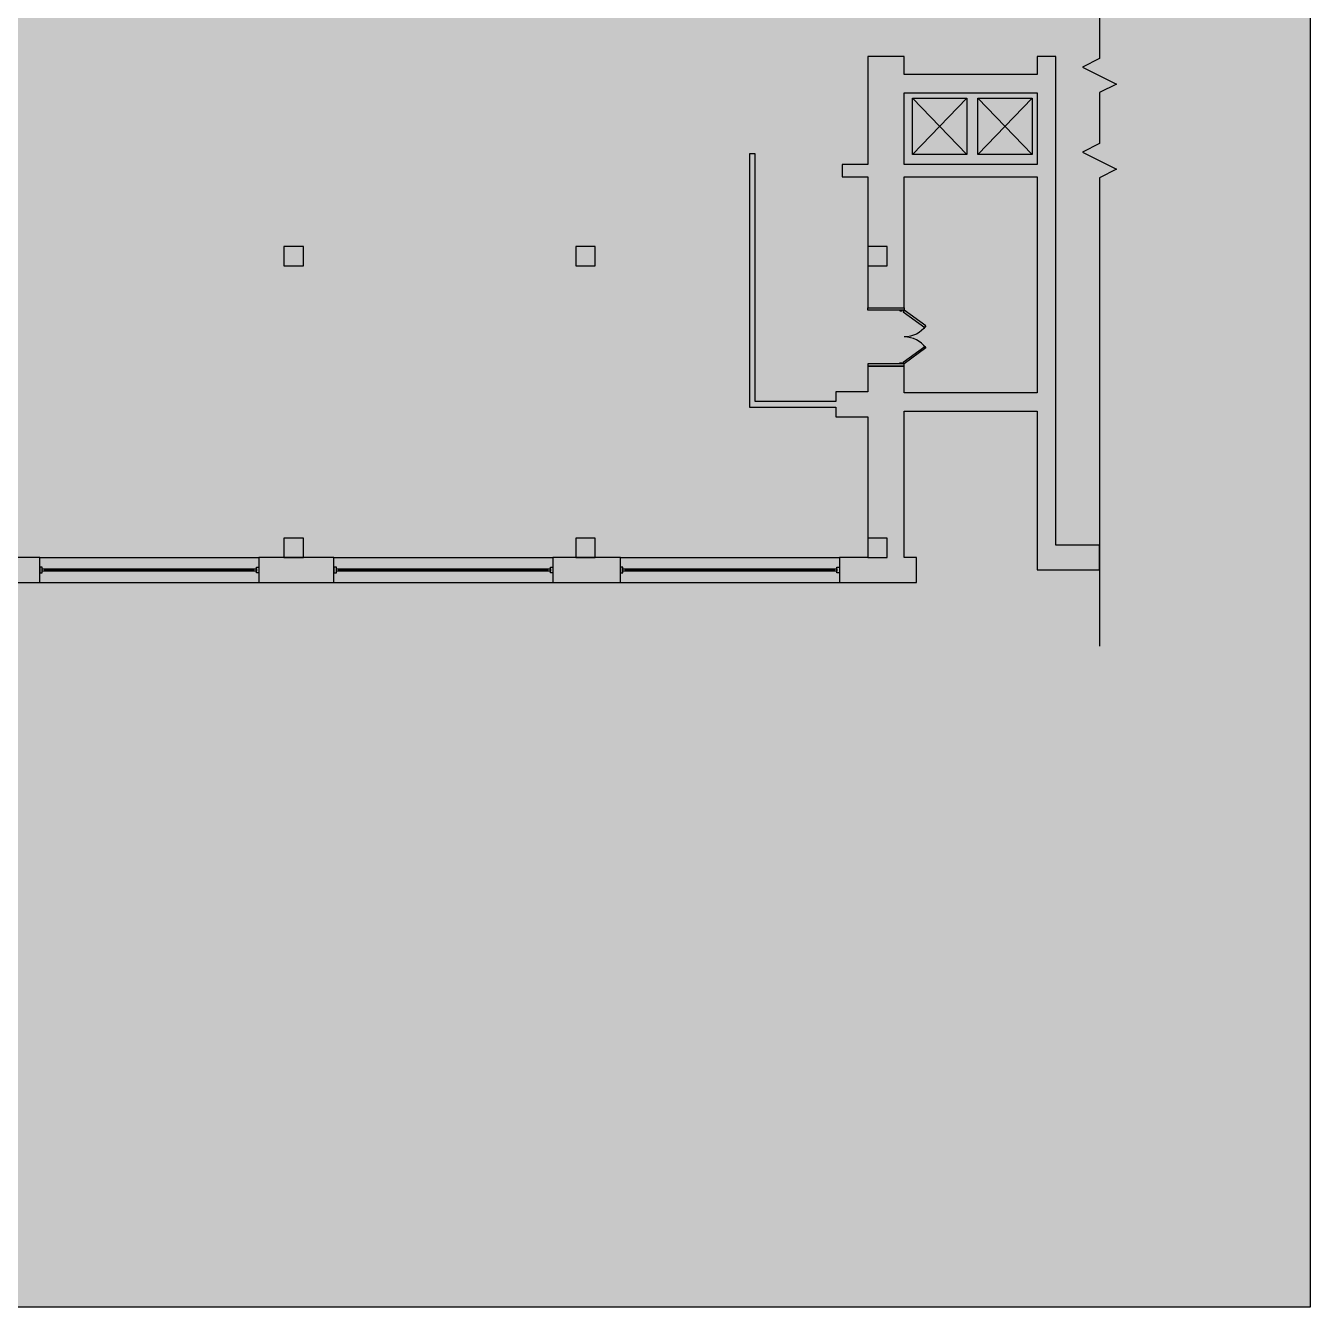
# Model space of a CAD drawing. Header units: millimetres. Extents: x 683 to 978, y 1655 to 1865.
# Drawn here: x 872.8 to 978.4, y 1654.8 to 1760.2 of the extents above; entities that cross this region are included whole.
import ezdxf

# ---------------------------------------------------------------- set-up
doc = ezdxf.new("R2010")
doc.units = ezdxf.units.MM
doc.layers.add('Планировка', color=7, linetype='Continuous')

# ---------------------------------------------------------------- blocks, each defined once
blk = doc.blocks.new('*U147')
at = {"layer": 'Планировка', "color": 251, "linetype": 'Continuous', "lineweight": -3}
for p, q in [((0, 250), (0, 0)), ((528, 250), (0, 250)), ((0, 0), (528, 0)), ((4013, 250), (1278, 250)), ((1278, 0), (4013, 0))]:
    blk.add_line(p, q, dxfattribs=at)
blk = doc.blocks.new('*U149')
at = {"layer": 'Планировка', "color": 251, "linetype": 'Continuous', "lineweight": -3}
for p, q in [((3110, 0), (375, 0)), ((375, -380), (3110, -380))]:
    blk.add_line(p, q, dxfattribs=at)
blk = doc.blocks.new('*U163')
at = {"layer": 'Планировка', "color": 251, "linetype": 'Continuous', "lineweight": -3}
for p, q in [((1028, 510), (375, 510)), ((1028, 315), (1028, 510)), ((375, 0), (1028, 0)), ((1028, 0), (1028, 195))]:
    blk.add_line(p, q, dxfattribs=at)
blk = doc.blocks.new('*U164')
at = {"layer": 'Планировка', "color": 251, "linetype": 'Continuous', "lineweight": -3}
for p, q in [((1278, 255), (380, 255)), ((1278, -255), (1278, 255)), ((0, -255), (1278, -255))]:
    blk.add_line(p, q, dxfattribs=at)
blk = doc.blocks.new('*U165')
at = {"layer": 'Планировка', "color": 251, "linetype": 'Continuous', "lineweight": -3}
for points in [[(50, 750), (82, 726), (406, 1171), (373, 1195)], [(1150, 750), (1118, 726), (794, 1171), (827, 1195)], [(50, 0), (0, 0), (0, 750), (50, 750)], [(50, 660), (65, 660), (65, 710), (50, 710)], [(1150, 660), (1135, 660), (1135, 710), (1150, 710)], [(1150, 0), (1200, 0), (1200, 750), (1150, 750)]]:
    blk.add_lwpolyline(points, close=True, dxfattribs=at)
at = {"layer": 'Планировка', "color": 251, "linetype": 'Continuous', "lineweight": -3, "extrusion": (1.15442e-18, 0, -1)}
blk.add_arc((-50, 750), 550, 126, 180, dxfattribs=at)
at = {"layer": 'Планировка', "color": 251, "linetype": 'Continuous', "lineweight": -3}
blk.add_arc((1150, 750), 550, 126, 180, dxfattribs=at)
blk = doc.blocks.new('*U166')
at = {"layer": 'Планировка', "color": 251, "linetype": 'Continuous', "lineweight": -3}
for p, q in [((3110, 190), (375, 190)), ((375, -190), (3110, -190))]:
    blk.add_line(p, q, dxfattribs=at)
blk = doc.blocks.new('*U167')
at = {"layer": 'Планировка', "color": 251, "linetype": 'Continuous', "lineweight": -3}
for p, q in [((1780, 60), (0, 60)), ((0, -60), (1660, -60))]:
    blk.add_line(p, q, dxfattribs=at)
blk = doc.blocks.new('*U168')
at = {"layer": 'Планировка', "color": 251, "linetype": 'Continuous', "lineweight": -3}
for p, q in [((0, 315, -1500), (4500, 315, -1500)), ((100, 85, -1500), (100, 35, -1500)), ((100, 60, -1500), (4400, 60, -1500)), ((4400, 85, -1500), (4400, 35, -1500)), ((0, -195, -1500), (4500, -195, -1500))]:
    blk.add_line(p, q, dxfattribs=at)
at = {"layer": 'Планировка', "color": 251, "linetype": 'Continuous', "lineweight": -3, "elevation": -1500}
for points in [[(50, 0), (0, 0), (0, 120), (50, 120)], [(50, 85), (50, 35), (4450, 35), (4450, 85)], [(4450, 0), (4500, 0), (4500, 120), (4450, 120)]]:
    blk.add_lwpolyline(points, close=True, dxfattribs=at)
blk = doc.blocks.new('*U170')
at = {"layer": 'Планировка', "color": 251, "linetype": 'Continuous', "lineweight": -3}
for p, q in [((0, 315, -1500), (4500, 315, -1500)), ((100, 85, -1500), (100, 35, -1500)), ((100, 60, -1500), (4400, 60, -1500)), ((4400, 85, -1500), (4400, 35, -1500)), ((0, -195, -1500), (4500, -195, -1500))]:
    blk.add_line(p, q, dxfattribs=at)
at = {"layer": 'Планировка', "color": 251, "linetype": 'Continuous', "lineweight": -3, "elevation": -1500}
for points in [[(50, 0), (0, 0), (0, 120), (50, 120)], [(50, 85), (50, 35), (4450, 35), (4450, 85)], [(4450, 0), (4500, 0), (4500, 120), (4450, 120)]]:
    blk.add_lwpolyline(points, close=True, dxfattribs=at)
blk = doc.blocks.new('*U171')
at = {"layer": 'Планировка', "color": 251, "linetype": 'Continuous', "lineweight": -3}
for p, q in [((0, 315, -1500), (4500, 315, -1500)), ((100, 85, -1500), (100, 35, -1500)), ((100, 60, -1500), (4400, 60, -1500)), ((4400, 85, -1500), (4400, 35, -1500)), ((0, -195, -1500), (4500, -195, -1500))]:
    blk.add_line(p, q, dxfattribs=at)
at = {"layer": 'Планировка', "color": 251, "linetype": 'Continuous', "lineweight": -3, "elevation": -1500}
for points in [[(50, 0), (0, 0), (0, 120), (50, 120)], [(50, 85), (50, 35), (4450, 35), (4450, 85)], [(4450, 0), (4500, 0), (4500, 120), (4450, 120)]]:
    blk.add_lwpolyline(points, close=True, dxfattribs=at)
blk = doc.blocks.new('*U173')
at = {"layer": 'Планировка', "color": 251, "linetype": 'Continuous', "lineweight": -3}
for p, q in [((3010, 0), (-255, 0)), ((7832, 0), (3390, 0)), ((9557, 0), (8082, 0)), ((10304, 0), (9937, 0)), ((10304, -380), (10304, 0)), ((255, -380), (3200, -380)), ((3200, -380), (7832, -380)), ((7832, -380), (9937, -380)), ((9937, -380), (10304, -380))]:
    blk.add_line(p, q, dxfattribs=at)
blk = doc.blocks.new('*U174')
at = {"layer": 'Планировка', "color": 251, "linetype": 'Continuous', "lineweight": -3}
for p, q in [((5148, 60), (-60, 60)), ((5148, -60), (5148, 60)), ((60, -60), (5148, -60))]:
    blk.add_line(p, q, dxfattribs=at)
blk = doc.blocks.new('*U178')
at = {"layer": 'Планировка', "color": 251, "linetype": 'Continuous', "lineweight": -3}
for p, q in [((3207, 375), (310, 375)), ((4245, 375), (3717, 375)), ((4245, -375), (4245, 375)), ((5445, 375), (5445, -375)), ((8142, 375), (5445, 375)), ((10247, 375), (8392, 375)), ((10614, 375), (10247, 375)), ((10614, -375), (10614, 375)), ((310, -375), (3320, -375)), ((3700, -375), (4245, -375)), ((5445, -375), (8142, -375)), ((8392, -375), (9867, -375)), ((10247, -375), (10614, -375))]:
    blk.add_line(p, q, dxfattribs=at)
blk = doc.blocks.new('*U229')
at = {"layer": 'Планировка', "color": 251, "linetype": 'Continuous', "lineweight": -3}
for p, q in [((43300, 255), (42644, 255)), ((43300, -255), (43300, 255)), ((47800, 255), (47800, -255)), ((49345, 255), (47800, 255)), ((49345, -255), (49345, 255)), ((53845, 255), (53845, -255)), ((55235, 255), (53845, 255)), ((55235, -255), (55235, 255)), ((59735, 255), (59735, -255)), ((60319, 255), (59735, 255)), ((61319, 255), (61069, 255)), ((61319, -255), (61319, 255)), ((42519, -255), (43300, -255)), ((47800, -255), (49345, -255)), ((53845, -255), (55235, -255)), ((59735, -255), (60694, -255)), ((60694, -255), (61319, -255))]:
    blk.add_line(p, q, dxfattribs=at)

msp = doc.modelspace()

# ---------------------------------------------------------------- hatches: boundary and pattern name
h = msp.add_hatch(color=254)
h.dxf.hatch_style = 1
h.paths.add_polyline_path([(683.41, 1844.78), (683.41, 1654.78), (978.41, 1654.78), (978.41, 1844.78)])

# ---------------------------------------------------------------- linework, layer by layer
for p, q in [((978.41, 1864.78), (978.41, 1654.78)), ((978.41, 1654.78), (683.41, 1654.78))]:
    msp.add_line(p, q)
at = {"layer": 'Планировка', "color": 251, "lineweight": -3}
for p, q in [((961.07, 1796.06), (961.07, 1759.6)), ((961.07, 1759.6), (961.07, 1757.5)), ((961.07, 1757.5), (959.67, 1756.8)), ((959.67, 1756.8), (962.47, 1755.4)), ((962.47, 1755.4), (961.07, 1754.7)), ((961.07, 1754.7), (961.07, 1752.6)), ((961.07, 1752.6), (961.07, 1750.5)), ((961.07, 1750.5), (959.67, 1749.8)), ((959.67, 1749.8), (962.47, 1748.4)), ((962.47, 1748.4), (961.07, 1747.7)), ((961.07, 1747.7), (961.07, 1745.6)), ((961.07, 1745.6), (961.07, 1709.15))]:
    msp.add_line(p, q, dxfattribs=at)
at = {"layer": 'Планировка', "color": 251}
for p, q in [((950.17, 1754.23), (945.71, 1749.6)), ((945.71, 1754.23), (950.17, 1749.6)), ((945.71, 1754.23), (950.17, 1754.23)), ((945.71, 1749.6), (945.71, 1754.23)), ((950.17, 1754.23), (950.17, 1749.6)), ((951.07, 1754.23), (955.53, 1749.6)), ((955.53, 1754.23), (951.07, 1749.6)), ((951.07, 1754.23), (955.53, 1754.23)), ((951.07, 1749.6), (951.07, 1754.23)), ((955.53, 1754.23), (955.53, 1749.6)), ((950.17, 1749.6), (945.71, 1749.6)), ((955.53, 1749.6), (951.07, 1749.6))]:
    msp.add_line(p, q, dxfattribs=at)
at = {"layer": 'Планировка', "color": 251, "linetype": 'Continuous', "lineweight": -3}
for p, q in [((895.62, 1742.05), (894.02, 1742.05)), ((894.02, 1742.05), (894.02, 1740.45)), ((895.62, 1740.45), (895.62, 1742.05)), ((919.62, 1742.05), (918.02, 1742.05)), ((918.02, 1742.05), (918.02, 1740.45)), ((919.62, 1740.45), (919.62, 1742.05)), ((943.62, 1742.05), (942.02, 1742.05)), ((942.02, 1742.05), (942.02, 1740.45)), ((943.62, 1742.05), (942.02, 1742.05)), ((942.02, 1742.05), (942.02, 1740.45)), ((943.62, 1742.05), (942.02, 1742.05)), ((942.02, 1742.05), (942.02, 1740.45)), ((943.62, 1740.45), (943.62, 1742.05)), ((943.62, 1740.45), (943.62, 1742.05)), ((943.62, 1740.45), (943.62, 1742.05)), ((894.02, 1740.45), (895.62, 1740.45)), ((918.02, 1740.45), (919.62, 1740.45)), ((942.02, 1740.45), (943.62, 1740.45)), ((942.02, 1740.45), (943.62, 1740.45)), ((942.02, 1740.45), (943.62, 1740.45)), ((895.62, 1718.05), (894.02, 1718.05)), ((894.02, 1718.05), (894.02, 1716.45)), ((895.62, 1716.45), (895.62, 1718.05)), ((919.62, 1718.05), (918.02, 1718.05)), ((918.02, 1718.05), (918.02, 1716.45)), ((919.62, 1716.45), (919.62, 1718.05)), ((943.62, 1718.05), (942.02, 1718.05)), ((942.02, 1718.05), (942.02, 1716.45)), ((943.62, 1716.45), (943.62, 1718.05)), ((894.02, 1716.45), (895.62, 1716.45)), ((918.02, 1716.45), (919.62, 1716.45)), ((942.02, 1716.45), (943.62, 1716.45))]:
    msp.add_line(p, q, dxfattribs=at)

# ---------------------------------------------------------------- block references
at = {"layer": 'Планировка', "color": 251, "linetype": 'Continuous', "lineweight": -3, "yscale": 0.004000000000000001, "zscale": 0.004000000000000001}
for name, p, xscale, rotation in [('*U178', (943.52, 1715.21), 0.004000000000000001, 90), ('*U173', (955.96, 1716.45), 0.004000000000000001, 89.99999999999935), ('*U174', (932.53, 1729.06), 0.004000000000000001, 89.99999999999945), ('*U165', (942.02, 1732.2), -0.004000000000000001, 270), ('*U167', (939.41, 1729.06), 0.004000000000000001, 180), ('*U163', (943.52, 1730.08), 0.004000000000000001, 180), ('*U170', (873.95, 1715.67, 6), -0.004000000000000001, 180), ('*U168', (898.13, 1715.67, 6), -0.004000000000000001, 180), ('*U171', (921.69, 1715.67, 6), -0.004000000000000001, 180)]:
    msp.add_blockref(name, p, dxfattribs=dict(at, xscale=xscale, rotation=rotation))
at = {"layer": 'Планировка', "color": 251, "linetype": 'Continuous', "lineweight": -3, "xscale": 0.004000000000000001, "yscale": 0.004000000000000001, "zscale": 0.004000000000000001}
for name, p in [('*U149', (943.52, 1756.2)), ('*U147', (939.91, 1747.78)), ('*U166', (943.52, 1729.25)), ('*U164', (955.96, 1716.45)), ('*U229', (700.75, 1715.43))]:
    msp.add_blockref(name, p, dxfattribs=at)

doc.saveas('drawing.dxf')
